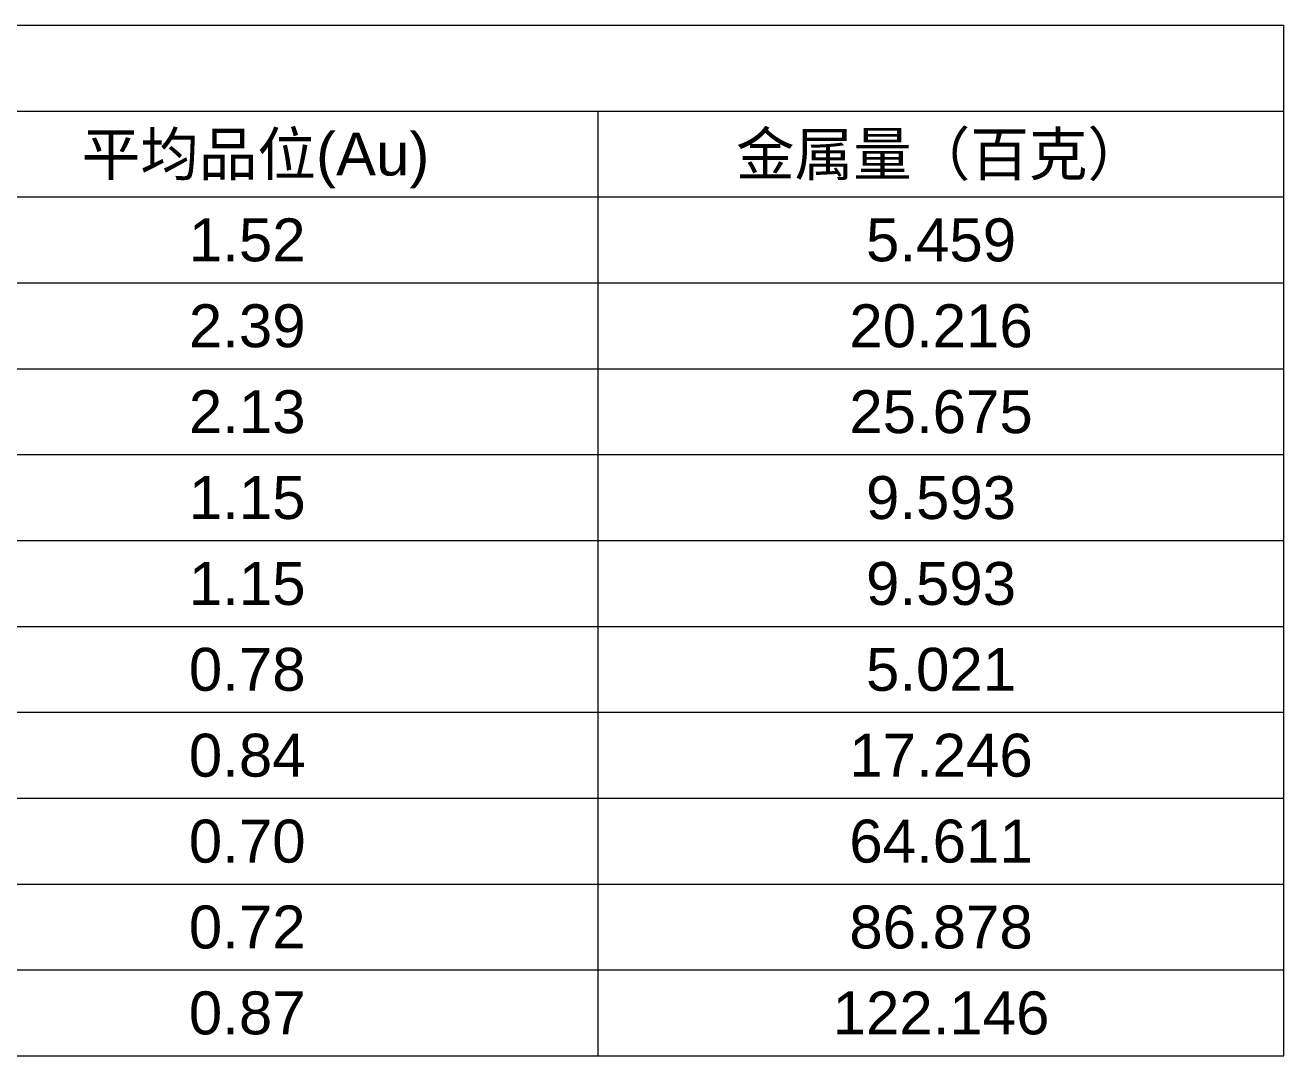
# Model space of a CAD drawing. Header units: inches. Extents: x 469936 to 470059, y 4349694 to 4349779.
# Drawn here: x 469994.64 to 470020.6, y 4349706.71 to 4349727.96 of the extents above; entities that cross this region are included whole.
import ezdxf
from ezdxf.enums import TextEntityAlignment as Align

# ---------------------------------------------------------------- set-up
doc = ezdxf.new("R2010")
doc.units = ezdxf.units.IN
doc.header["$MEASUREMENT"] = 0
doc.styles.add('3dmine_textStyle_2', font='arial.ttf', dxfattribs={"height": 1})

msp = doc.modelspace()

# ---------------------------------------------------------------- linework, layer by layer
at = {"color": 7, "linetype": 'Continuous', "lineweight": 0, "elevation": 1985.923}
for points in [[(469935.788, 4349726.187), (469935.788, 4349727.958), (470020.597, 4349727.958)], [(469935.788, 4349706.708), (470020.597, 4349706.708), (470020.597, 4349727.958)], [(469992.327, 4349724.416), (469992.327, 4349726.187), (470006.462, 4349726.187)], [(470006.462, 4349724.416), (470006.462, 4349726.187), (470020.597, 4349726.187)], [(469992.327, 4349722.645), (469992.327, 4349724.416), (470006.462, 4349724.416)], [(470006.462, 4349722.645), (470006.462, 4349724.416), (470020.597, 4349724.416)], [(469992.327, 4349720.874), (469992.327, 4349722.645), (470006.462, 4349722.645)], [(470006.462, 4349720.874), (470006.462, 4349722.645), (470020.597, 4349722.645)], [(469992.327, 4349719.104), (469992.327, 4349720.874), (470006.462, 4349720.874)], [(470006.462, 4349719.104), (470006.462, 4349720.874), (470020.597, 4349720.874)], [(469992.327, 4349717.333), (469992.327, 4349719.104), (470006.462, 4349719.104)], [(470006.462, 4349717.333), (470006.462, 4349719.104), (470020.597, 4349719.104)], [(469992.327, 4349715.562), (469992.327, 4349717.333), (470006.462, 4349717.333)], [(470006.462, 4349715.562), (470006.462, 4349717.333), (470020.597, 4349717.333)], [(469992.327, 4349713.791), (469992.327, 4349715.562), (470006.462, 4349715.562)], [(470006.462, 4349713.791), (470006.462, 4349715.562), (470020.597, 4349715.562)], [(469992.327, 4349712.02), (469992.327, 4349713.791), (470006.462, 4349713.791)], [(470006.462, 4349712.02), (470006.462, 4349713.791), (470020.597, 4349713.791)], [(469992.327, 4349710.25), (469992.327, 4349712.02), (470006.462, 4349712.02)], [(470006.462, 4349710.25), (470006.462, 4349712.02), (470020.597, 4349712.02)], [(469992.327, 4349708.479), (469992.327, 4349710.25), (470006.462, 4349710.25)], [(470006.462, 4349708.479), (470006.462, 4349710.25), (470020.597, 4349710.25)], [(469992.327, 4349706.708), (469992.327, 4349708.479), (470006.462, 4349708.479)], [(470006.462, 4349706.708), (470006.462, 4349708.479), (470020.597, 4349708.479)]]:
    msp.add_lwpolyline(points, dxfattribs=at)

# ---------------------------------------------------------------- texts
at = {"color": 7, "linetype": 'Continuous', "lineweight": 0, "style": '3dmine_textStyle_2'}
for s, p in [('平均品位(Au)', (469999.395, 4349725.301, 1985.923)), ('金属量（百克）', (470013.529, 4349725.301, 1985.923)), ('1.52 ', (469999.395, 4349723.531, 1985.923)), ('5.459', (470013.529, 4349723.531, 1985.923)), ('2.39 ', (469999.395, 4349721.76, 1985.923)), ('20.216', (470013.529, 4349721.76, 1985.923)), ('2.13 ', (469999.395, 4349719.989, 1985.923)), ('25.675', (470013.529, 4349719.989, 1985.923)), ('1.15 ', (469999.395, 4349718.218, 1985.923)), ('9.593', (470013.529, 4349718.218, 1985.923)), ('1.15 ', (469999.395, 4349716.447, 1985.923)), ('9.593', (470013.529, 4349716.447, 1985.923)), ('0.78 ', (469999.395, 4349714.677, 1985.923)), ('5.021', (470013.529, 4349714.677, 1985.923)), ('0.84 ', (469999.395, 4349712.906, 1985.923)), ('17.246', (470013.529, 4349712.906, 1985.923)), ('0.70 ', (469999.395, 4349711.135, 1985.923)), ('64.611', (470013.529, 4349711.135, 1985.923)), ('0.72 ', (469999.395, 4349709.364, 1985.923)), ('86.878', (470013.529, 4349709.364, 1985.923)), ('0.87 ', (469999.395, 4349707.593, 1985.923)), ('122.146', (470013.529, 4349707.593, 1985.923))]:
    msp.add_text(s, height=0.8854, dxfattribs=at).set_placement(p, align=Align.MIDDLE_CENTER)

doc.saveas('drawing.dxf')
